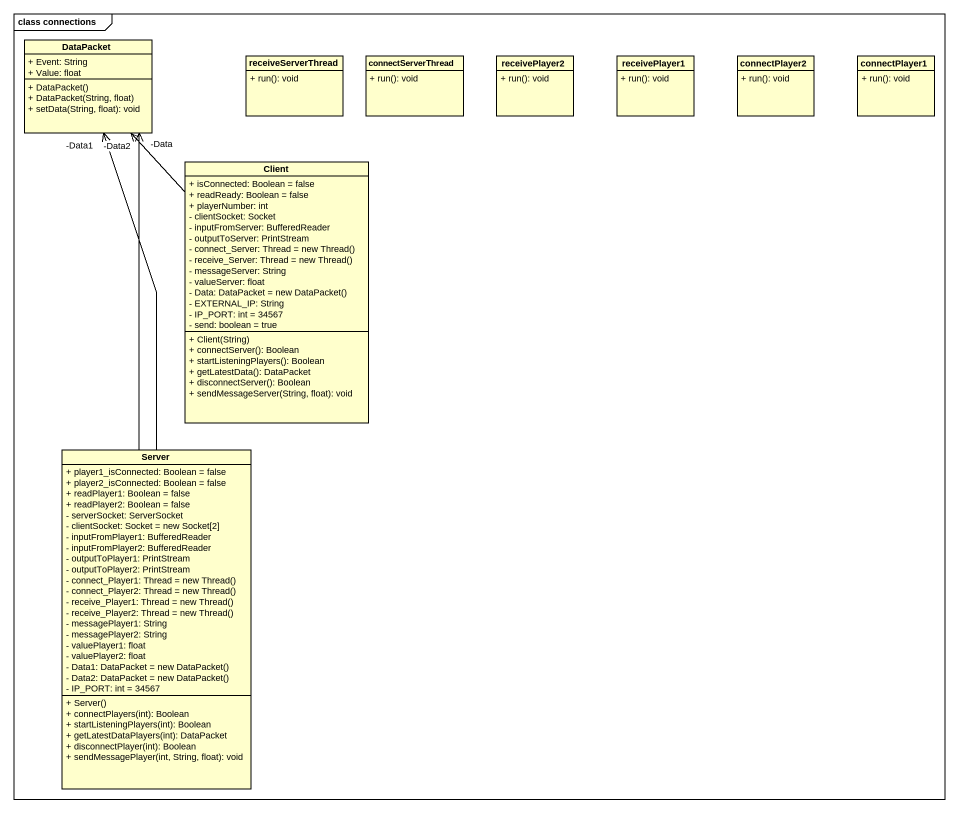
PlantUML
@startuml
mainframe class connections
hide circle
hide empty members
skinparam classAttributeIconSize 0
class DataPacket {
  + Event: String
  + Value: float
  + DataPacket()
  + DataPacket(String, float)
  + setData(String, float): void
}
class receiveServerThread {
  + run(): void
}
class connectServerThread {
  + run(): void
}
class receivePlayer2 {
  + run(): void
}
class receivePlayer1 {
  + run(): void
}
class connectPlayer2 {
  + run(): void
}
class connectPlayer1 {
  + run(): void
}
class Client {
  + isConnected: Boolean = false
  + readReady: Boolean = false
  + playerNumber: int
  - clientSocket: Socket
  - inputFromServer: BufferedReader
  - outputToServer: PrintStream
  {field} - connect_Server: Thread = new Thread()
  {field} - receive_Server: Thread = new Thread()
  - messageServer: String
  - valueServer: float
  {field} - Data: DataPacket = new DataPacket()
  - EXTERNAL_IP: String
  - IP_PORT: int = 34567
  - send: boolean = true
  + Client(String)
  + connectServer(): Boolean
  + startListeningPlayers(): Boolean
  + getLatestData(): DataPacket
  + disconnectServer(): Boolean
  + sendMessageServer(String, float): void
}
class Server {
  + player1_isConnected: Boolean = false
  + player2_isConnected: Boolean = false
  + readPlayer1: Boolean = false
  + readPlayer2: Boolean = false
  - serverSocket: ServerSocket
  - clientSocket: Socket = new Socket[2]
  - inputFromPlayer1: BufferedReader
  - inputFromPlayer2: BufferedReader
  - outputToPlayer1: PrintStream
  - outputToPlayer2: PrintStream
  {field} - connect_Player1: Thread = new Thread()
  {field} - connect_Player2: Thread = new Thread()
  {field} - receive_Player1: Thread = new Thread()
  {field} - receive_Player2: Thread = new Thread()
  - messagePlayer1: String
  - messagePlayer2: String
  - valuePlayer1: float
  - valuePlayer2: float
  {field} - Data1: DataPacket = new DataPacket()
  {field} - Data2: DataPacket = new DataPacket()
  - IP_PORT: int = 34567
  + Server()
  + connectPlayers(int): Boolean
  + startListeningPlayers(int): Boolean
  + getLatestDataPlayers(int): DataPacket
  + disconnectPlayer(int): Boolean
  + sendMessagePlayer(int, String, float): void
}
Client -up-> "-Data" DataPacket
Server -up-> "-Data1" DataPacket
Server -up-> "-Data2" DataPacket
@enduml
